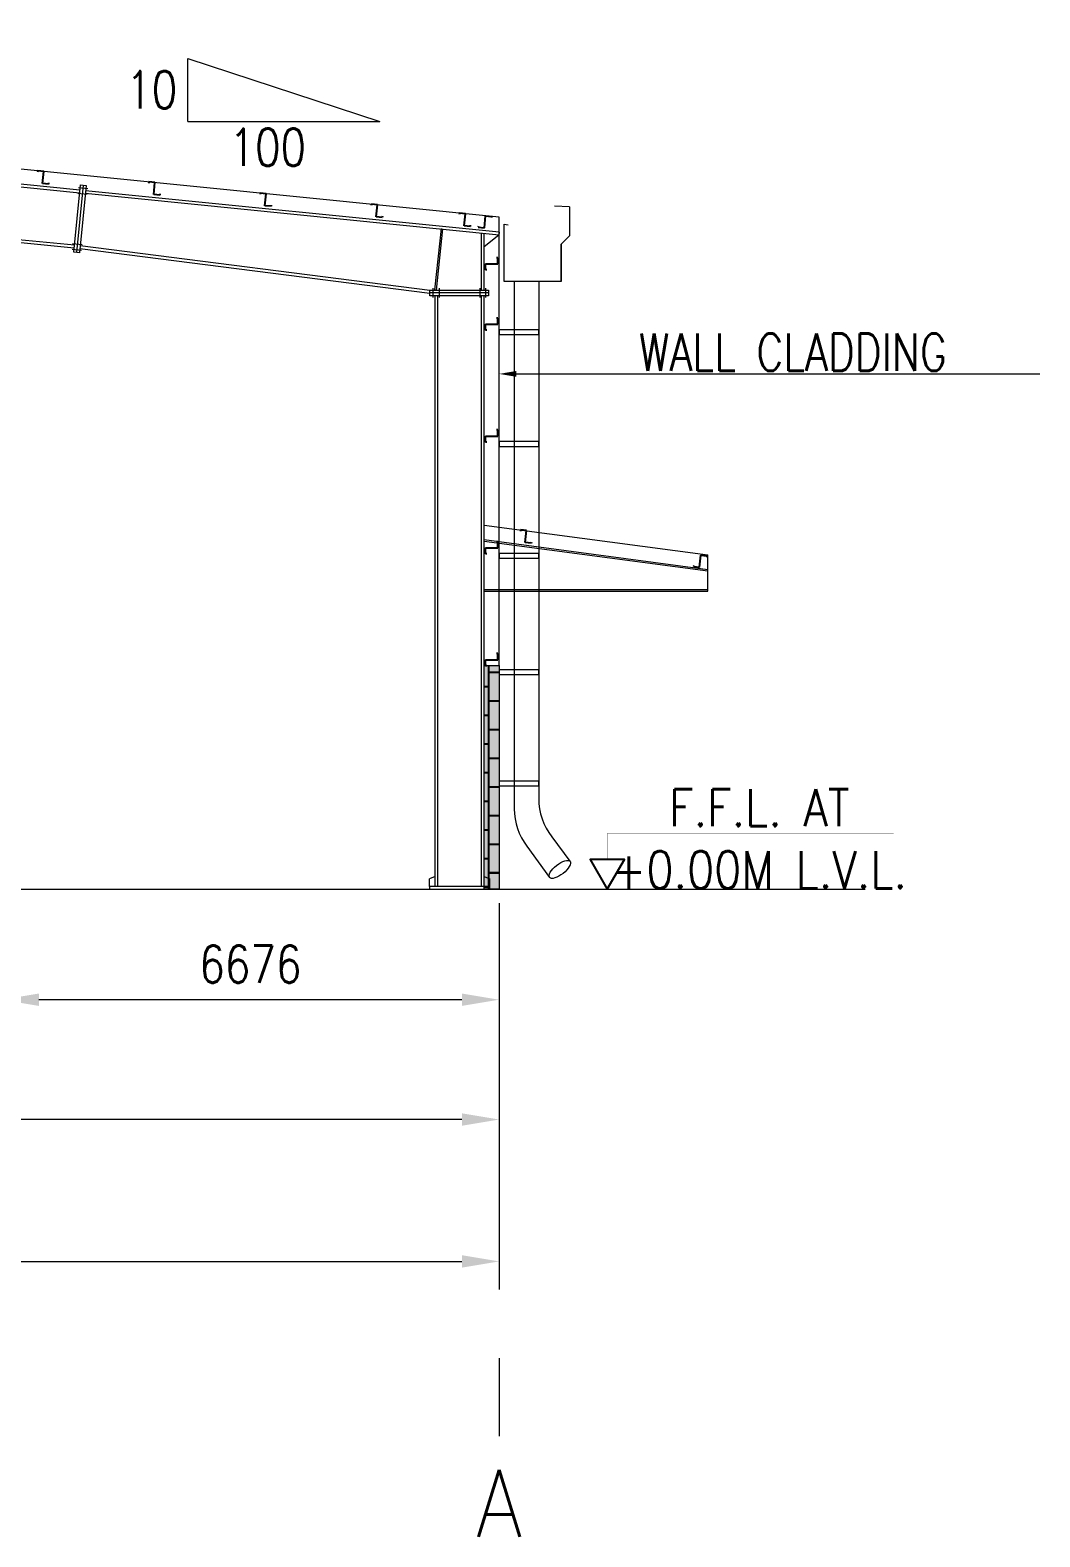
# Model space of a CAD drawing. Header units: millimetres. Extents: x 656141 to 1304589, y -54663 to 110742.
# Drawn here: x 999331 to 1012880, y 70663 to 90873 of the extents above; entities that cross this region are included whole.
import ezdxf
from ezdxf.enums import TextEntityAlignment as Align

# ---------------------------------------------------------------- set-up
doc = ezdxf.new("R2010")
doc.units = ezdxf.units.MM
doc.header["$LTSCALE"] = 0.35
doc.header["$MEASUREMENT"] = 0
doc.linetypes.add('CENTER', pattern=[6884.562, 4302.852, -860.57, 860.57, -860.57])
doc.linetypes.add('CONTIN', pattern=[0, 0, 0])
doc.layers.get('0').update_dxf_attribs({"linetype": 'CONTIN'})
doc.styles.add('ROMANT', font='simplex.shx')
doc.styles.add('S', font='simplex.shx')
doc.styles.add('SIMPLEX', font='simplex.shx', dxfattribs={"width": 0.8})

msp = doc.modelspace()

# ---------------------------------------------------------------- hatches: boundary and pattern name
at = {"lineweight": 0}
msp.add_hatch(color=254, dxfattribs=at).paths.add_polyline_path([(1005423.8, 79349.2), (1005423.8, 82349.2), (1005623.8, 82349.2), (1005623.8, 79349.2)])

# ---------------------------------------------------------------- linework, layer by layer
at = {"color": 5, "lineweight": 0}
for p, q in [((1005623.8, 88364.1), (980533.8, 90873.1)), ((1005623.8, 82349.2), (1005623.8, 88364.1)), ((1005423.8, 84235), (1008423.8, 83833.7))]:
    msp.add_line(p, q, dxfattribs=at)
at = {"linetype": 'Continuous', "lineweight": 0}
for p, q in [((1001449.3, 89647.7), (1001449.3, 90493.4)), ((1001449.3, 90493.4), (1004021.5, 89647.7)), ((1001449.3, 89647.7), (1004021.5, 89647.7)), ((1005620, 88125.2), (1005423.8, 87968.7)), ((1005623.8, 88163.1), (1005620, 88125.2)), ((954723.8, 79349.2), (1005623.8, 79349.2)), ((1005623.8, 79349.2), (1010534.7, 79349.2))]:
    msp.add_line(p, q, dxfattribs=at)
at = {"lineweight": 0}
for p, q in [((999996, 88687.6), (984017.6, 90285.4)), ((999999.8, 88725.5), (984021.4, 90323.3)), ((999925.1, 87988.7), (983942.9, 89534.3)), ((999921.3, 87950.8), (983939.1, 89496.4)), ((999915.6, 87894.4), (1000007.1, 88797.5)), ((1000045, 88793.7), (999953.5, 87890.6)), ((999978.1, 88762.1), (1000104.4, 88749.5)), ((1000083, 88789.9), (999991.4, 87886.8)), ((1000007.1, 88797.5), (1000083, 88789.9)), ((999970.5, 88686.3), (1000096.9, 88673.7)), ((1005623.8, 88124.8), (1000071.8, 88680)), ((1005623.8, 88163.1), (1000075.7, 88717.9)), ((1004844.8, 88211.9), (1004759, 87390.1)), ((1004784.2, 87387), (1004870, 88208.9)), ((1005385.7, 87387.3), (1005385.7, 88148.6)), ((1005423.8, 87387.3), (1005423.8, 88144.8)), ((999894.1, 87934.9), (1000020.5, 87922.2)), ((999901.7, 88010.7), (1000028.1, 87998)), ((1004694.6, 87342.5), (999996.9, 87941.5)), ((1004694.6, 87381), (1000000.7, 87979.5)), ((999991.4, 87886.8), (999915.6, 87894.4)), ((1004694.6, 87311.1), (1004694.6, 87387.3)), ((1004694.6, 87387.3), (1005480.9, 87387.3)), ((1005480.9, 87349.2), (1004694.6, 87349.2)), ((1005480.9, 87311.1), (1004694.6, 87311.1)), ((1004736, 87412.7), (1004736, 87285.7)), ((1004764.7, 79387.3), (1004764.7, 87311.1)), ((1004802.8, 79387.3), (1004802.8, 87311.1)), ((1004818.3, 87412.7), (1004818.3, 87285.7)), ((1005366.6, 87412.7), (1005366.6, 87285.7)), ((1005385.7, 85412.3), (1005385.7, 87311.1)), ((1005423.8, 85412.3), (1005423.8, 87311.1)), ((1005442.8, 87412.7), (1005442.8, 87285.7)), ((1005480.9, 87387.3), (1005480.9, 87311.1)), ((1005385.7, 79387.3), (1005385.7, 85445.1)), ((1005423.8, 79387.3), (1005423.8, 85445.1)), ((1004764.7, 79521.1), (1004688.5, 79488.9)), ((1004688.5, 79387.3), (1004688.5, 79488.9)), ((1005423.8, 79521.1), (1005500, 79488.9)), ((1005500, 79387.3), (1005500, 79488.9)), ((1005500, 79387.3), (1004688.5, 79387.3)), ((1004688.5, 79387.3), (1004688.5, 79349.2)), ((1004688.5, 79349.2), (1005500, 79349.2)), ((1005423.8, 79387.3), (1004764.7, 79387.3)), ((1005500, 79349.2), (1005500, 79387.3))]:
    msp.add_line(p, q, dxfattribs=at)
at = {"extrusion": (0, 0, -1)}
for p, q in [((999432.3, 88986), (999430.7, 88969.9)), ((999513.2, 88977.9), (999432.3, 88986)), ((999497.1, 88816.8), (999513.2, 88977.9)), ((999578, 88808.7), (999497.1, 88816.8)), ((999579.6, 88824.8), (999578, 88808.7)), ((1000924.9, 88836.7), (1000923.3, 88820.6)), ((1001005.8, 88828.6), (1000924.9, 88836.7)), ((1000989.7, 88667.5), (1001005.8, 88828.6)), ((1001070.5, 88659.4), (1000989.7, 88667.5)), ((1001072.1, 88675.5), (1001070.5, 88659.4)), ((1002417.4, 88687.5), (1002415.8, 88671.3)), ((1002498.3, 88679.4), (1002417.4, 88687.5)), ((1002482.2, 88518.3), (1002498.3, 88679.4)), ((1002563.1, 88510.2), (1002482.2, 88518.3)), ((1002564.7, 88526.3), (1002563.1, 88510.2)), ((1003910, 88538.2), (1003908.4, 88522.1)), ((1003990.9, 88530.1), (1003910, 88538.2)), ((1003974.8, 88369), (1003990.9, 88530.1)), ((1004055.6, 88360.9), (1003974.8, 88369)), ((1004057.3, 88377), (1004055.6, 88360.9)), ((1005090.2, 88417.5), (1005088.6, 88401.4)), ((1005171, 88409.4), (1005090.2, 88417.5)), ((1005154.9, 88248.3), (1005171, 88409.4)), ((1005425.6, 88221.2), (1005441.7, 88382.3)), ((1005441.7, 88382.3), (1005522.5, 88374.2)), ((1005522.5, 88374.2), (1005520.9, 88358.1)), ((1005235.8, 88240.2), (1005154.9, 88248.3)), ((1005237.4, 88256.3), (1005235.8, 88240.2)), ((1005346.3, 88245.4), (1005344.7, 88229.3)), ((1005344.7, 88229.3), (1005425.6, 88221.2)), ((1005442.8, 87657.9), (1005442.8, 87739.2)), ((1005442.8, 87739.2), (1005604.7, 87739.2)), ((1005604.7, 87820.5), (1005588.6, 87820.5)), ((1005604.7, 87739.2), (1005604.7, 87820.5)), ((1005459, 87657.9), (1005442.8, 87657.9)), ((1005442.8, 86847.9), (1005442.8, 86929.2)), ((1005442.8, 86929.2), (1005604.7, 86929.2)), ((1005604.7, 87010.5), (1005588.6, 87010.5)), ((1005604.7, 86929.2), (1005604.7, 87010.5)), ((1005459, 86847.9), (1005442.8, 86847.9)), ((1005604.7, 85510.5), (1005588.6, 85510.5)), ((1005604.7, 85429.2), (1005604.7, 85510.5)), ((1005442.8, 85347.9), (1005442.8, 85429.2)), ((1005442.8, 85429.2), (1005604.7, 85429.2)), ((1005459, 85347.9), (1005442.8, 85347.9)), ((1005910.6, 84168.5), (1005909, 84152.4)), ((1005991.4, 84160.4), (1005910.6, 84168.5)), ((1005975.3, 83999.3), (1005991.4, 84160.4)), ((1005442.8, 83847.9), (1005442.8, 83929.2)), ((1005442.8, 83929.2), (1005604.7, 83929.2)), ((1005604.7, 84010.5), (1005588.6, 84010.5)), ((1005604.7, 83929.2), (1005604.7, 84010.5)), ((1006056.2, 83991.2), (1005975.3, 83999.3)), ((1006057.8, 84007.4), (1006056.2, 83991.2)), ((1005459, 83847.9), (1005442.8, 83847.9)), ((1008234.7, 83692.8), (1008233, 83676.7)), ((1008233, 83676.7), (1008313.9, 83668.6)), ((1008313.9, 83668.6), (1008330, 83829.7)), ((1008330, 83829.7), (1008410.9, 83821.6)), ((1008410.9, 83821.6), (1008409.3, 83805.5)), ((1005604.7, 82510.5), (1005588.6, 82510.5)), ((1005604.7, 82429.2), (1005604.7, 82510.5)), ((1005442.8, 82347.9), (1005442.8, 82429.2)), ((1005442.8, 82429.2), (1005604.7, 82429.2)), ((1005459, 82347.9), (1005442.8, 82347.9))]:
    msp.add_line(p, q, dxfattribs=at)
at = {"color": 4, "linetype": 'Continuous', "lineweight": 0}
for p, q in [((1006568, 88501.8), (1006368.2, 88512.3)), ((1006568, 88501.8), (1006568, 88112.7)), ((1005692.6, 87502.6), (1005692.6, 88268.6)), ((1006456.8, 88001.5), (1006568, 88112.7)), ((1006456.8, 88001.5), (1006456.8, 87502.6)), ((1006456.8, 87502.6), (1006456.8, 88001.5)), ((1006456.8, 87502.6), (1005692.6, 87502.6)), ((1005827.1, 87502.6), (1005827.1, 80565.1)), ((1006155.2, 87502.6), (1006155.2, 80565.1)), ((1005827.1, 80565.1), (1005827.1, 80428.5)), ((1006333.1, 80054.1), (1006573.2, 79728.2)), ((1005997.6, 79927), (1006301.2, 79507))]:
    msp.add_line(p, q, dxfattribs=at)
at = {"linetype": 'CENTER', "lineweight": 0, "ltscale": 100}
msp.add_line((1005692.6, 88268.6), (1005745.8, 88263.3), dxfattribs=at)
at = {"color": 5, "linetype": 'CENTER', "lineweight": 0, "ltscale": 100}
for p, q in [((1006155.2, 86854.8), (1005623.8, 86854.8)), ((1005623.8, 86854.8), (1005623.8, 86790.4)), ((1005623.8, 86790.4), (1006155.2, 86790.4)), ((1006155.2, 86790.4), (1006155.2, 86854.8)), ((1006155.2, 85354.8), (1005623.8, 85354.8)), ((1005623.8, 85354.8), (1005623.8, 85290.4)), ((1005623.8, 85290.4), (1006155.2, 85290.4)), ((1006155.2, 85290.4), (1006155.2, 85354.8)), ((1006155.2, 83854.8), (1005623.8, 83854.8)), ((1005623.8, 83854.8), (1005623.8, 83790.4)), ((1005623.8, 83790.4), (1006155.2, 83790.4)), ((1006155.2, 83790.4), (1006155.2, 83854.8)), ((1006155.2, 82293.8), (1005623.8, 82293.8)), ((1005623.8, 82293.8), (1005623.8, 82229.4)), ((1006155.2, 82229.4), (1006155.2, 82293.8)), ((1005623.8, 82229.4), (1006155.2, 82229.4)), ((1006155.2, 80800.8), (1005623.8, 80800.8)), ((1005623.8, 80800.8), (1005623.8, 80736.4)), ((1005623.8, 80736.4), (1006155.2, 80736.4)), ((1006155.2, 80736.4), (1006155.2, 80800.8))]:
    msp.add_line(p, q, dxfattribs=at)
at = {"color": 6, "linetype": 'Continuous', "lineweight": 0}
msp.add_line((1005853.8, 86262.2), (1012879.8, 86262.2), dxfattribs=at)
at = {"color": 7, "lineweight": 0}
for p, q in [((1005423.8, 84040.6), (1008423.8, 83640.6)), ((1005423.8, 84020.5), (1008423.8, 83620.5)), ((1005423.8, 83369.2), (1008421.8, 83369.2)), ((1005423.8, 83349.2), (1008423.8, 83349.2))]:
    msp.add_line(p, q, dxfattribs=at)
at = {"color": 5, "linetype": 'Continuous', "lineweight": 0}
msp.add_line((1008423.8, 83640.6), (1008423.8, 83833.7), dxfattribs=at)
at = {"color": 0, "linetype": 'Continuous', "lineweight": 0}
msp.add_line((1008423.8, 83349.2), (1008423.8, 83640.6), dxfattribs=at)
at = {"color": 252, "lineweight": 0}
for p, q in [((1005423.8, 79349.2), (1005423.8, 82349.2)), ((1005423.8, 82349.2), (1005623.8, 82349.2)), ((1005623.8, 82349.2), (1005623.8, 79349.2)), ((1005623.8, 79349.2), (1005423.8, 79349.2))]:
    msp.add_line(p, q, dxfattribs=at)
at = {"color": 252, "linetype": 'Continuous', "lineweight": 0}
for p, q in [((1005479.5, 82072.8), (1005479.5, 82349.2)), ((1005488.5, 82264.8), (1005488.5, 82349.2)), ((1005488.5, 82264.8), (1005623.8, 82264.8)), ((1005488.5, 81880.8), (1005488.5, 82255.8)), ((1005488.5, 82255.8), (1005623.8, 82255.8)), ((1005423.8, 82072.8), (1005479.5, 82072.8)), ((1005423.8, 82063.8), (1005479.5, 82063.8)), ((1005479.5, 81688.8), (1005479.5, 82063.8)), ((1005488.5, 81880.8), (1005623.8, 81880.8)), ((1005488.5, 81496.8), (1005488.5, 81871.8)), ((1005488.5, 81871.8), (1005623.8, 81871.8)), ((1005423.8, 81688.8), (1005479.5, 81688.8)), ((1005423.8, 81679.8), (1005479.5, 81679.8)), ((1005479.5, 81304.8), (1005479.5, 81679.8)), ((1005488.5, 81496.8), (1005623.8, 81496.8)), ((1005488.5, 81112.8), (1005488.5, 81487.8)), ((1005488.5, 81487.8), (1005623.8, 81487.8)), ((1005423.8, 81304.8), (1005479.5, 81304.8)), ((1005423.8, 81295.8), (1005479.5, 81295.8)), ((1005479.5, 80920.8), (1005479.5, 81295.8)), ((1005488.5, 81112.8), (1005623.8, 81112.8)), ((1005488.5, 80728.8), (1005488.5, 81103.8)), ((1005488.5, 81103.8), (1005623.8, 81103.8)), ((1005423.8, 80920.8), (1005479.5, 80920.8)), ((1005423.8, 80911.8), (1005479.5, 80911.8)), ((1005479.5, 80536.8), (1005479.5, 80911.8)), ((1005488.5, 80728.8), (1005623.8, 80728.8)), ((1005488.5, 80344.8), (1005488.5, 80719.8)), ((1005488.5, 80719.8), (1005623.8, 80719.8)), ((1005423.8, 80536.8), (1005479.5, 80536.8)), ((1005423.8, 80527.8), (1005479.5, 80527.8)), ((1005479.5, 80152.8), (1005479.5, 80527.8)), ((1005488.5, 80344.8), (1005623.8, 80344.8)), ((1005488.5, 79960.8), (1005488.5, 80335.8)), ((1005488.5, 80335.8), (1005623.8, 80335.8)), ((1005423.8, 80152.8), (1005479.5, 80152.8)), ((1005423.8, 80143.8), (1005479.5, 80143.8)), ((1005479.5, 79768.8), (1005479.5, 80143.8)), ((1005488.5, 79960.8), (1005623.8, 79960.8)), ((1005488.5, 79576.8), (1005488.5, 79951.8)), ((1005488.5, 79951.8), (1005623.8, 79951.8)), ((1005423.8, 79768.8), (1005479.5, 79768.8)), ((1005423.8, 79759.8), (1005479.5, 79759.8)), ((1005479.5, 79384.8), (1005479.5, 79759.8)), ((1005488.5, 79576.8), (1005623.8, 79576.8)), ((1005488.5, 79349.2), (1005488.5, 79567.8)), ((1005488.5, 79567.8), (1005623.8, 79567.8)), ((1005423.8, 79384.8), (1005479.5, 79384.8)), ((1005423.8, 79375.8), (1005479.5, 79375.8)), ((1005479.5, 79349.2), (1005479.5, 79375.8))]:
    msp.add_line(p, q, dxfattribs=at)
at = {"color": 6, "linetype": 'ByBlock', "lineweight": 0}
for p, q in [((1005623.8, 79161.7), (1005623.8, 73983.2)), ((1005623.8, 79161.7), (1005623.8, 75886.2)), ((1005623.8, 79161.7), (1005623.8, 77493.2)), ((1005123.8, 77868.2), (999448.4, 77868.2)), ((1005123.8, 76261.2), (980674.4, 76261.2)), ((955223.8, 74358.2), (1005123.8, 74358.2))]:
    msp.add_line(p, q, dxfattribs=at)
at = {"color": 1, "linetype": 'ByBlock', "lineweight": 0}
msp.add_line((1005623.8, 73058.2), (1005623.8, 72013.5), dxfattribs=at)
at = {"const_width": 4.59}
msp.add_lwpolyline([(1007074.6, 79747.1), (1007074.6, 80099.7), (1010916.5, 80099.7)], dxfattribs=at)
at = {"color": 1}
msp.add_lwpolyline([(1007074.6, 79349.2), (1007304.3, 79747.1), (1006844.8, 79747.1)], close=True, dxfattribs=at)
at = {"color": 4, "linetype": 'Continuous', "lineweight": 0}
for centre, end in [((1006977.8, 80565.1), 218.40377), ((1006649.7, 80428.5), 217.56311)]:
    msp.add_arc(centre, 822.7, 180, end, dxfattribs=at)
msp.add_ellipse((1006438.5, 79615.9), major_axis=(-137.4, -108.9), ratio=0.3921056, dxfattribs=at)
at = {"color": 6, "linetype": 'Continuous', "lineweight": 0}
msp.add_solid([(1005853.8, 86223.9), (1005623.8, 86262.2), (1005853.8, 86300.6)], dxfattribs=at)
at = {"color": 1}
msp.add_solid([(1006844.8, 79747.1), (1007304.3, 79747.1), (1007073.6, 79349.2), (1006844.8, 79747.1)], dxfattribs=at)
at = {"color": 6, "linetype": 'Continuous', "lineweight": 5}
for points in [[(999448.4, 77951.5), (999448.4, 77784.9), (998948.4, 77868.2)], [(1005123.8, 77784.9), (1005123.8, 77951.5), (1005623.8, 77868.2)], [(1005123.8, 76177.9), (1005123.8, 76344.5), (1005623.8, 76261.2)], [(1005123.8, 74274.9), (1005123.8, 74441.5), (1005623.8, 74358.2)]]:
    msp.add_solid(points, dxfattribs=at)

# ---------------------------------------------------------------- texts
at = {"color": 7, "linetype": 'ByBlock', "lineweight": 0, "style": 'ROMANT', "width": 0.8}
for s, p in [('10', (1000618.7, 89824.2)), ('100', (1002004.9, 89051.9)), ('WALL CLADDING', (1007499.1, 86303.2))]:
    msp.add_text(s, height=500, dxfattribs=at).set_placement(p)
at = {"lineweight": 0, "style": 'ROMANT', "width": 0.85}
for s, p in [('F.F.L. AT', (1007905.4, 80194.1)), ('+0.00M L.V.L.', (1007126.2, 79360.8))]:
    msp.add_text(s, height=500, dxfattribs=at).set_placement(p)
at = {"linetype": 'ByBlock', "lineweight": 0, "style": 'S', "width": 0.9}
msp.add_text('A', height=900, dxfattribs=at).set_placement((1005623.8, 71113.5), align=Align.MIDDLE_CENTER)
at = {"color": 7, "linetype": 'Continuous', "lineweight": 0, "insert": (1002286.1, 78343.2), "char_height": 500, "attachment_point": 5, "style": 'SIMPLEX'}
msp.add_mtext('\\A1;{6676}', dxfattribs=at)

doc.saveas('drawing.dxf')
